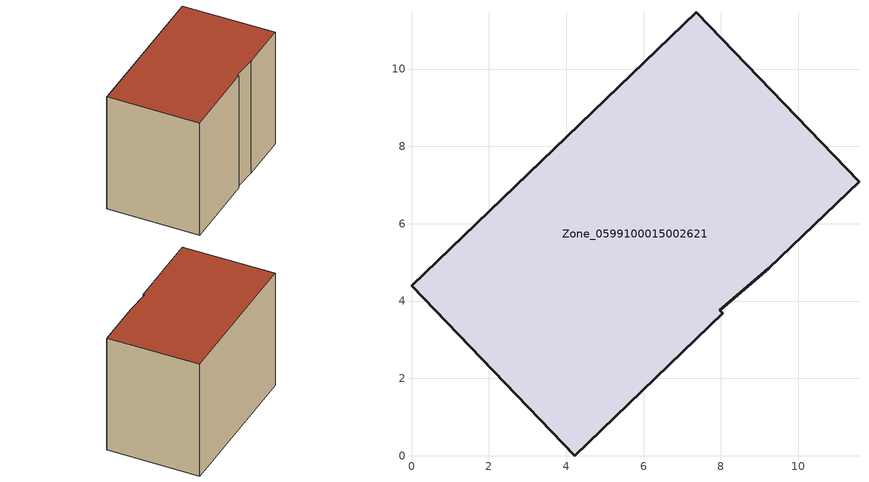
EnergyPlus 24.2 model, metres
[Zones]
Zone_0599100015002621
 floor ground (C_G): 0,4.39 7.36,11.47 11.57,7.09 9.24,4.84 7.97,3.76 8.04,3.69 4.22,0 z0.88
 wall outside (C_F): 7.36,11.47 0,4.39 4.22,0 8.04,3.69 7.97,3.76 9.24,4.84 11.57,7.09 7.36,11.47 z0.88:9
 roof outside (C_R): 9.24,4.84 11.57,7.09 7.36,11.47 0,4.39 4.22,0 8.04,3.69 7.97,3.76 z9
[BUILDING]
Pand.0599100015002621: North Axis=0; Terrain=City; Loads Convergence Tolerance Value=0.04; Temperature Convergence Tolerance Value=0.4; Solar Distribution=FullExterior; Maximum Number of Warmup Days=25; Minimum Number of Warmup Days=1
[Site:Location]
Rotterdam.The.Hague.AP_ZH_NLD Design_Conditions: Latitude=51.96; Longitude=4.45; Time Zone=1; Elevation=-4.5
[SITE:GROUNDTEMPERATURE:BUILDINGSURFACE]
18, 18, 18, 18, 18, 18, 18, 18, 18, 18, 18, 18
[MATERIAL] Thermal Absorptance=0.9; Solar Absorptance=0.7; Visible Absorptance=0.7
Name | Roughness | Thickness | Conductivity | Density | Specific Heat
G.TC.1975-1991 | MediumSmooth | 0.15 | 0.288461 | 540 | 1210
F.TC.1975-1991 | Rough | 0.3 | 0.230769 | 1920 | 840
R.TC.1975-1991 | MediumRough | 0.2 | 0.153846 | 1500 | 1000
[CONSTRUCTION]
C_G: G.TC.1975-1991
C_F: F.TC.1975-1991
C_R: R.TC.1975-1991
[ZONE]
Zone_0599100015002621: Type=1; Multiplier=1; Ceiling Height=Autocalculate; Volume=Autocalculate; Floor Area=autocalculate; Part of Total Floor Area=Yes
[ZONEINFILTRATION:DESIGNFLOWRATE]
Infil_Zone_0599100015002621: Zone or ZoneList or Space or SpaceList=Zone_0599100015002621; Schedule=AlwaysOn; Design Flow Rate Calculation Method=Flow/Area; Flow Rate per Floor Area=0.003; Constant Term Coefficient=1; Temperature Term Coefficient=0; Velocity Term Coefficient=0; Velocity Squared Term Coefficient=0
[HVACTEMPLATE:ZONE:IDEALLOADSAIRSYSTEM]
Zone_0599100015002621: Maximum Heating Supply Air Temperature=50; Minimum Cooling Supply Air Temperature=13; Maximum Heating Supply Air Humidity Ratio=0.0156; Minimum Cooling Supply Air Humidity Ratio=0.0077; Heating Limit=NoLimit; Cooling Limit=NoLimit; Dehumidification Control Type=ConstantSensibleHeatRatio; Cooling Sensible Heat Ratio=0.7; Dehumidification Setpoint=60; Humidification Control Type=None; Humidification Setpoint=30; Outdoor Air Method=None; Outdoor Air Flow Rate per Person=0.00944; Outdoor Air Flow Rate per Zone Floor Area=0; Outdoor Air Flow Rate per Zone=0; Demand Controlled Ventilation Type=None; Outdoor Air Economizer Type=NoEconomizer; Heat Recovery Type=None; Sensible Heat Recovery Effectiveness=0.7; Latent Heat Recovery Effectiveness=0.65
[ZONECONTROL:THERMOSTAT]
ThermostatControl_Zone_0599100015002621: Zone or ZoneList=Zone_0599100015002621; Control Type Schedule=DualSetpointControlType; Control 1=Thermostat_Zone_0599100015002621; Temperature Difference Between Cutout And Setpoint=0
[THERMOSTATSETPOINT:DUALSETPOINT]
Thermostat_Zone_0599100015002621: Heating Setpoint Temperature Schedule=HeatingSetpoint_Zone_0599100015002621; Cooling Setpoint Temperature Schedule=CoolingSetpoint_Zone_0599100015002621
[SCHEDULE:COMPACT]
HeatingSetpoint_Zone_0599100015002621: Through: 12/31, For: AllDays, Until: 24:00, 21
CoolingSetpoint_Zone_0599100015002621: Through: 12/31, For: AllDays, Until: 24:00, 24
DualSetpointControlType: Through: 12/31, For: AllDays, Until: 24:00, 4
AlwaysOn: Through: 12/31, For: AllDays, Until: 24:00, 1
